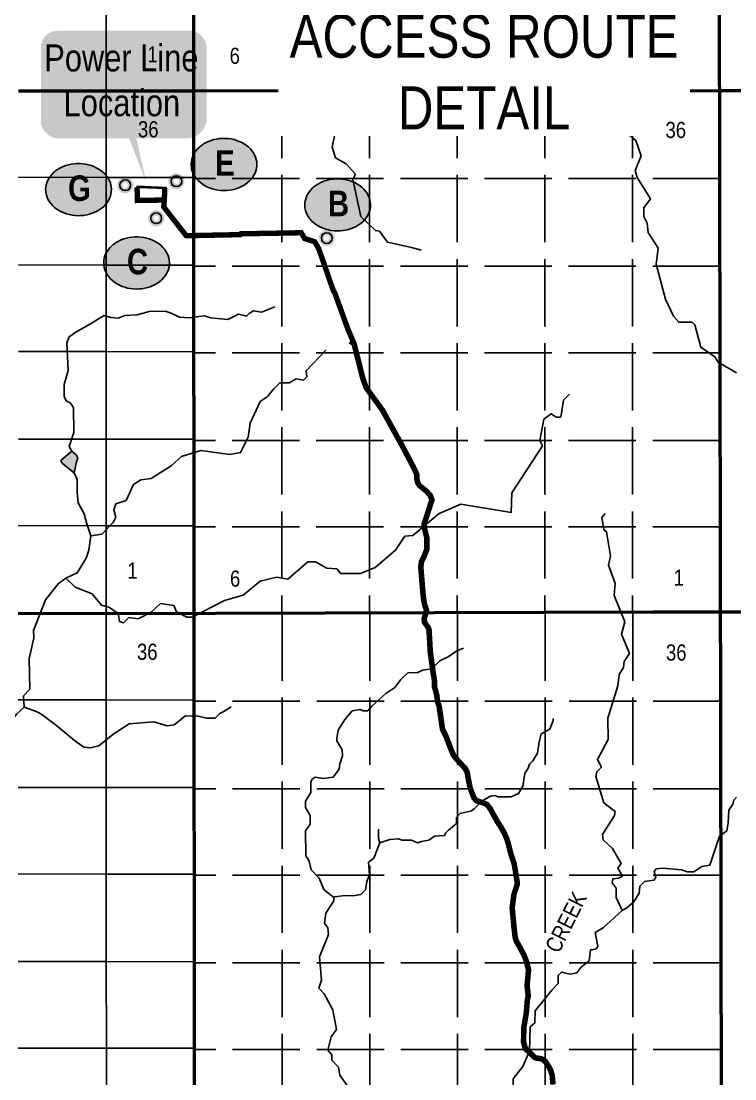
# Model space of a CAD drawing. Extents: x 393752 to 399280, y 6164171 to 6167808.
# Drawn here: x 396929.6 to 397194.8, y 6164679.1 to 6165072.1 of the extents above; entities that cross this region are included whole.
import ezdxf
from ezdxf.enums import TextEntityAlignment as Align

# ---------------------------------------------------------------- set-up
doc = ezdxf.new("R2010")
doc.units = 0
doc.header["$LTSCALE"] = 5
doc.linetypes.add('foc-UNSURVEYED', pattern=[12.5, 10, -2.5])
doc.layers.add('1', color=7, linetype='Continuous', lineweight=50, true_color=0x6e6e6e)
doc.layers.add('2', color=7, linetype='Continuous', true_color=0x6e6e6e)
doc.layers.add('4', color=7, linetype='Continuous', true_color=0x8c8c8c)
for name, color, linetype in [('21', 160, 'Continuous'), ('24', 161, 'Continuous'), ('26', 160, 'Continuous'), ('CG-NOTES', 7, 'Continuous'), ('DETAIL-T', 7, 'Continuous'), ('L-BD', 7, 'Continuous'), ('L-USEC', 7, 'foc-UNSURVEYED'), ('P-PROPOSED', 10, 'Continuous'), ('T-WATER-H', 133, 'Continuous')]:
    doc.layers.add(name, color=color, linetype=linetype)
doc.styles.add('60', font='ARIALN.TTF', dxfattribs={"height": 7.5})
doc.styles.add('80', font='ARIALN.TTF', dxfattribs={"height": 10})
doc.styles.add('80CG', font='ARIALN.TTF', dxfattribs={"height": 10})
doc.styles.add('BOLD', font='ARIALNB.TTF')

# ---------------------------------------------------------------- blocks, each defined once
blk = doc.blocks.new('AA')
at = {"const_width": 4}
blk.add_lwpolyline([(-1, 0, 1), (1, 0, 1)], format="xyb", close=True, dxfattribs=at)
blk.add_circle((0, 0), 2)
blk = doc.blocks.new('Route_Letters')
h = blk.add_hatch(color=255)
h.dxf.hatch_style = 1
edge = h.paths.add_edge_path()
edge.add_ellipse((-0.12, 0.46), major_axis=(-11.97, 0), ratio=0.789318, start_angle=0, end_angle=360)
at = {"color": 5}
blk.add_open_spline([(-12.34, 0.46), (-12.34, -0.25), (-12.24, -0.97), (-11.72, -2.79), (-11.14, -3.88), (-9.56, -5.81), (-8.54, -6.66), (-6.22, -8.02), (-4.9, -8.54), (-2.12, -9.17), (-0.66, -9.3), (2.22, -9.13), (3.64, -8.84), (6.27, -7.89), (7.48, -7.22), (9.54, -5.6), (10.38, -4.64), (11.6, -2.54), (11.97, -1.4), (12.18, 0.91), (12.02, 2.08), (11.2, 4.3), (10.54, 5.35), (8.8, 7.2), (7.72, 7.99), (5.29, 9.24), (3.93, 9.68), (1.11, 10.18), (-0.35, 10.23), (-3.22, 9.91), (-4.61, 9.55), (-7.16, 8.47), (-8.32, 7.75), (-10.24, 6.02), (-11, 5.02), (-12.05, 2.86), (-12.32, 1.7), (-12.34, 0.52), (-12.34, 0.49), (-12.34, 0.46)], degree=3, knots=[0, 0, 0, 0, 0.219529, 0.219529, 0.575727, 0.575727, 0.931924, 0.931924, 1.288121, 1.288121, 1.644318, 1.644318, 2.000515, 2.000515, 2.356712, 2.356712, 2.712909, 2.712909, 3.069107, 3.069107, 3.425304, 3.425304, 3.781501, 3.781501, 4.137698, 4.137698, 4.493895, 4.493895, 4.850092, 4.850092, 5.20629, 5.20629, 5.562487, 5.562487, 5.918684, 5.918684, 6.274881, 6.274881, 6.283185, 6.283185, 6.283185, 6.283185], dxfattribs=at)
at = {"color": 14, "style": 'BOLD'}
blk.add_attdef('A', text='', height=9.5, dxfattribs=at).set_placement((0.22, 0.98), align=Align.MIDDLE)
blk = doc.blocks.new('324324234')
at = {"layer": 'L-USEC', "color": 252, "ltscale": 0.5, "true_color": 0x8c8c8c}
for p, q in [((131.86, 129.36), (-63.75, 129.36)), ((-31.15, 129.36), (-31.15, 0.17)), ((1.45, 129.36), (1.45, 0.17)), ((34.06, 129.36), (34.06, 0.17)), ((66.66, 129.36), (66.66, 0.17)), ((99.26, 129.36), (99.26, 0.17)), ((131.86, 97.16), (-63.75, 97.16)), ((131.86, 64.56), (-63.75, 64.56)), ((131.86, 32.36), (-63.75, 32.36))]:
    blk.add_line(p, q, dxfattribs=at)
at = {"layer": 'L-USEC', "color": 252, "true_color": 0x8c8c8c, "style": '60'}
for s, p in [('6', (-48.49, 13.15)), ('1', (116.51, 13.52))]:
    blk.add_text(s, height=6, rotation=0, dxfattribs=at).set_placement(p, align=Align.MIDDLE)
blk = doc.blocks.new('*U452')
h = blk.add_hatch(color=255)
edge = h.paths.add_edge_path()
edge.add_line((-24, -20), (24, -20))
edge.add_arc((24, -14), 6, 270, 360)
edge.add_line((30, -14), (30, 12.5))
edge.add_arc((24, 12.5), 6, 0, 90)
edge.add_line((24, 18.5), (-24, 18.5))
edge.add_arc((-24, 12.5), 6, 90, 180)
edge.add_line((-30, 12.5), (-30, -14))
edge.add_arc((-24, -14), 6, 180, 270)
at = {"color": 14, "flags": 128}
blk.add_lwpolyline([(-24, -20, 3, 3, 0), (24, -20, 3, 3, 0.414214), (30, -14, 3, 3, 0), (30, 12.5, 3, 0, 0.414214), (24, 18.5, 0, 0, 0), (-24, 18.5, 0, 0, 0.414214), (-30, 12.5, 0, 0, 0), (-30, -14, 0, 3, 0.414214)], format="xyseb", close=True, dxfattribs=at)
at = {"color": 14, "style": '80'}
blk.add_attdef('ENTER_TEXT_001', (-26.85, -4.92), '', height=10, dxfattribs=at)

msp = doc.modelspace()

# ---------------------------------------------------------------- hatches: boundary and pattern name
at = {"layer": 'T-WATER-H'}
h = msp.add_hatch(color=256, dxfattribs=at)
h.dxf.hatch_style = 1
h.paths.add_polyline_path([(396944.643, 6164909.099), (396944.391, 6164908.6), (396945.137, 6164907.598), (396949.372, 6164904.334), (396950.133, 6164908.332), (396950.638, 6164909.83), (396950.142, 6164910.831), (396948.398, 6164912.337)])

# ---------------------------------------------------------------- linework, layer by layer
at = {"color": 14, "flags": 128}
msp.add_lwpolyline([(396976.122, 6165012.119, 0, 4.996, 0), (396966.371, 6165044.085, 0, 0, 0)], format="xyseb", dxfattribs=at)
at = {"layer": '1'}
for p, q in [((397189.868, 6164658.019), (397188.935, 6165175.762)), ((396993.783, 6165046.18), (396993.816, 6165078.728)), ((396928.652, 6165046.263), (396961.217, 6165046.222)), ((396961.217, 6165046.222), (396993.783, 6165046.18)), ((396993.783, 6165046.18), (397189.167, 6165046.325)), ((396993.799, 6165014.021), (396993.783, 6165046.18)), ((397189.167, 6165046.325), (397384.514, 6165046.901)), ((396993.816, 6164981.46), (396993.799, 6165014.021)), ((396993.833, 6164949.301), (396993.816, 6164981.46)), ((396993.85, 6164916.74), (396993.833, 6164949.301)), ((396993.867, 6164884.581), (396993.85, 6164916.74)), ((396993.883, 6164852.02), (396993.867, 6164884.581)), ((396961.219, 6164852.061), (397584.1, 6164853.796)), ((396928.555, 6164852.102), (396961.219, 6164852.061)), ((396993.911, 6164819.868), (396993.883, 6164852.02)), ((396993.94, 6164787.315), (396993.911, 6164819.868)), ((396993.968, 6164755.164), (396993.94, 6164787.315)), ((396993.996, 6164722.61), (396993.968, 6164755.164)), ((396994.024, 6164690.459), (396993.996, 6164722.61)), ((396994.053, 6164657.862), (396994.024, 6164690.459))]:
    msp.add_line(p, q, dxfattribs=at)
at = {"layer": '2'}
for p, q in [((397189.518, 6164852.216), (397189.167, 6165046.325)), ((396993.883, 6164852.02), (397189.518, 6164852.216)), ((397189.518, 6164852.216), (397385.298, 6164852.798)), ((397189.868, 6164658.019), (397189.518, 6164852.216))]:
    msp.add_line(p, q, dxfattribs=at)
at = {"layer": '24'}
for points in [[(397146.06, 6165081.833), (397150.256, 6165071.319), (397150.246, 6165069.07), (397149.236, 6165066.827), (397149.974, 6165064.325), (397149.46, 6165061.329), (397150.942, 6165057.824), (397148.164, 6165051.091), (397151.129, 6165044.331), (397153.863, 6165041.569), (397154.094, 6165037.57), (397152.82, 6165032.079), (397158.044, 6165027.805), (397160.015, 6165022.049), (397157.741, 6165016.562), (397158.479, 6165014.06), (397163.436, 6165006.039), (397160.923, 6165002.803), (397160.908, 6164999.554), (397162.145, 6164997.049), (397162.628, 6164993.549), (397166.346, 6164987.782), (397165.569, 6164981.789), (397169.004, 6164968.777), (397171.971, 6164962.514), (397173.958, 6164960.255), (397178.952, 6164960.231), (397179.946, 6164959.226), (397182.155, 6164950.968), (397187.382, 6164947.443), (397188.621, 6164945.438), (397195.345, 6164941.406)], [(397029.399, 6165076.386), (397030.377, 6165071.885), (397033.597, 6165066.124), (397034.576, 6165061.872), (397038.039, 6165054.611), (397036.029, 6165052.122), (397034.265, 6165048.632), (397034.245, 6165044.385), (397035.22, 6165039.133), (397038.694, 6165034.37), (397046.167, 6165030.088), (397045.146, 6165025.345), (397046.376, 6165021.341), (397050.361, 6165019.074), (397053.84, 6165015.31), (397052.832, 6165013.315), (397055.764, 6164999.558), (397061.234, 6164994.285), (397062.732, 6164994.028), (397065.71, 6164990.016), (397074.691, 6164987.975), (397078.183, 6164986.959)], [(396948.398, 6164912.337), (396947.469, 6164914.084), (396949.242, 6164919.323), (396949.036, 6164928.57), (396947.795, 6164930.325), (396946.3, 6164931.081), (396945.558, 6164932.584), (396945.579, 6164937.082), (396947.102, 6164942.323), (396946.65, 6164952.571), (396947.41, 6164954.817), (396949.916, 6164956.555), (396953.922, 6164958.786), (396960.435, 6164962.756), (396962.929, 6164961.995), (396965.675, 6164961.733), (396968.177, 6164962.721), (396972.674, 6164962.951), (396977.175, 6164964.181), (396983.17, 6164964.404), (396985.414, 6164963.644), (396988.405, 6164962.131), (396992.15, 6164961.864), (396997.648, 6164962.589), (397000.142, 6164961.828), (397006.383, 6164961.3), (397010.388, 6164963.281), (397013.382, 6164962.518), (397014.386, 6164963.513), (397015.889, 6164964.506), (397018.884, 6164963.992), (397023.888, 6164965.969)], [(396955.555, 6164880.812), (396959.555, 6164881.544), (396963.82, 6164885.772), (396964.829, 6164887.767), (396964.092, 6164890.519), (396964.852, 6164892.765), (396968.604, 6164893.997), (396971.379, 6164899.982), (396974.135, 6164901.719), (396977.883, 6164902.202), (396985.398, 6164906.916), (396989.161, 6164910.397), (396996.414, 6164912.614), (397007.146, 6164911.065), (397011.146, 6164911.797), (397013.92, 6164917.532), (397014.694, 6164922.777), (397018.478, 6164930.756), (397020.983, 6164932.494), (397023.495, 6164935.482), (397025.753, 6164937.721), (397029.25, 6164937.705), (397031.754, 6164939.192), (397034.499, 6164938.68), (397035.754, 6164939.924), (397035.515, 6164942.174), (397042.794, 6164949.888)], [(396946.241, 6164865.112), (396949.722, 6164861.848), (396955.954, 6164859.321), (396959.43, 6164855.057), (396962.424, 6164854.294), (396965.66, 6164852.03), (396966.145, 6164849.029), (396967.641, 6164848.522), (396969.649, 6164850.512), (396973.143, 6164849.996), (396977.899, 6164852.473), (396981.411, 6164855.705), (396986.402, 6164854.933), (396987.391, 6164852.679), (396991.128, 6164850.663), (396993.125, 6164850.654), (397005.142, 6164856.845), (397012.145, 6164858.812), (397018.413, 6164864.031), (397024.664, 6164865.501), (397028.656, 6164864.733), (397036.179, 6164871.195), (397038.926, 6164871.183), (397043.161, 6164868.914), (397046.906, 6164868.646), (397048.396, 6164866.89), (397055.638, 6164866.856), (397061.143, 6164869.079), (397068.666, 6164875.541), (397072.187, 6164880.773), (397075.185, 6164881.009), (397084.964, 6164889.21), (397092.972, 6164892.671), (397111.688, 6164889.582), (397111.972, 6164896.828), (397123.293, 6164914.269), (397122.304, 6164916.273), (397123.84, 6164924.263), (397126.597, 6164926.249), (397128.339, 6164924.991), (397130.087, 6164924.982), (397131.116, 6164931.225), (397133.374, 6164933.464)], [(396949.372, 6164904.334), (396950.409, 6164901.826), (396950.387, 6164897.078), (396950.867, 6164893.078), (396953.096, 6164889.07), (396954.078, 6164885.317), (396955.555, 6164880.812)], [(397146.649, 6164889.163), (397145.393, 6164887.669), (397146.121, 6164883.167), (397147.117, 6164882.412), (397148.572, 6164873.408), (397147.806, 6164869.913), (397150.271, 6164863.153), (397150, 6164858.656), (397153.949, 6164848.889), (397152.679, 6164844.397), (397155.642, 6164837.135), (397153.63, 6164834.146), (397153.369, 6164831.898), (397151.859, 6164829.406), (397151.339, 6164825.16), (397147.536, 6164813.183), (397147.748, 6164805.185), (397143.716, 6164797.707), (397145.202, 6164794.951), (397143.445, 6164793.21), (397143.187, 6164791.462), (397146.137, 6164781.702), (397150.367, 6164778.432), (397150.11, 6164776.934), (397145.582, 6164769.959), (397145.822, 6164767.959), (397149.303, 6164764.693), (397152.523, 6164759.18), (397151.266, 6164757.437), (397153, 6164754.43), (397151.498, 6164753.687), (397149.499, 6164753.447), (397149.242, 6164751.949), (397150.731, 6164749.943), (397150.714, 6164746.445), (397152.939, 6164741.686)], [(396946.241, 6164865.112), (396950.496, 6164867.092), (396953.768, 6164872.574), (396954.781, 6164875.568), (396955.555, 6164880.812)], [(396930.781, 6164817.211), (396930.551, 6164821.459), (396932.811, 6164823.947), (396932.614, 6164835.191), (396934.398, 6164842.929), (396934.161, 6164845.678), (396938.711, 6164857.151), (396943.484, 6164863.126), (396946.241, 6164865.112)], [(397045.827, 6164746.453), (397042.095, 6164749.469), (397040.367, 6164753.726), (397037.385, 6164756.738), (397036.651, 6164759.99), (397035.412, 6164761.995), (397035.206, 6164771.242), (397036.966, 6164773.732), (397036.981, 6164776.981), (397035.248, 6164779.988), (397035.258, 6164782.236), (397037.272, 6164785.475), (397037.29, 6164789.473), (397037.795, 6164790.471), (397038.797, 6164791.215), (397041.792, 6164790.701), (397045.54, 6164791.183), (397047.802, 6164794.171), (397048.061, 6164796.169), (397049.074, 6164799.163), (397048.835, 6164801.413), (397046.853, 6164804.671), (397046.857, 6164805.671), (397047.371, 6164808.667), (397049.887, 6164812.653), (397052.65, 6164815.889), (397055.649, 6164816.374), (397056.645, 6164815.87), (397058.394, 6164815.862), (397059.9, 6164817.604), (397065.167, 6164822.327), (397068.424, 6164824.56), (397070.686, 6164827.549), (397073.445, 6164830.035), (397076.692, 6164830.019), (397078.694, 6164831.009), (397082.193, 6164831.492), (397085.204, 6164834.477), (397088.208, 6164835.962), (397091.465, 6164838.196), (397093.967, 6164839.183)], [(396847.673, 6164815.213), (396849.842, 6164812.844), (396852.344, 6164813.831), (396855.577, 6164810.819), (396858.82, 6164810.054), (396876.053, 6164810.223), (396879.548, 6164809.707), (396881.781, 6164806.698), (396884.773, 6164805.685), (396891.015, 6164805.156), (396896.282, 6164809.878), (396902.526, 6164810.098), (396903.521, 6164809.094), (396904.522, 6164809.589), (396905.278, 6164811.085), (396908.03, 6164812.071), (396911.026, 6164811.807), (396914.29, 6164815.539), (396921.249, 6164808.261), (396924.505, 6164810.245), (396928.022, 6164814.725), (396930.781, 6164817.211)], [(396930.781, 6164817.211), (396935.518, 6164815.44), (396937.262, 6164814.432), (396942.737, 6164810.409), (396949.454, 6164804.881), (396952.939, 6164802.366), (396955.435, 6164802.104), (396958.436, 6164802.84), (396963.7, 6164807.063), (396969.713, 6164811.032), (396978.957, 6164811.738), (396983.869, 6164810.3), (396986.444, 6164810.704), (396990.705, 6164813.932), (396995.45, 6164813.91), (396998.443, 6164813.146), (397001.69, 6164813.131), (397003.446, 6164814.872), (397004.948, 6164815.614), (397007.703, 6164817.351)], [(397062.906, 6164766.861), (397066.658, 6164768.092), (397069.656, 6164768.328), (397071.152, 6164767.821), (397074.648, 6164767.804), (397076.891, 6164766.794), (397078.391, 6164767.286), (397081.141, 6164767.773), (397083.146, 6164769.263), (397086.893, 6164769.494), (397087.397, 6164770.491), (397088.401, 6164771.486), (397091.409, 6164773.971), (397091.42, 6164776.22), (397092.676, 6164777.713), (397096.926, 6164778.692), (397097.928, 6164779.437), (397100.939, 6164782.421), (397103.944, 6164784.156), (397105.694, 6164784.397), (397106.69, 6164783.893), (397111.685, 6164783.869), (397114.438, 6164785.105), (397115.949, 6164787.846), (397116.721, 6164792.591), (397117.979, 6164794.584), (397118.486, 6164796.081), (397119.74, 6164797.324), (397121.502, 6164800.065), (397122.021, 6164804.31), (397122.785, 6164807.306), (397126.039, 6164809.039), (397127.304, 6164812.282), (397127.307, 6164813.032)], [(397152.939, 6164741.686), (397154.692, 6164742.677), (397157.2, 6164744.913), (397159.213, 6164748.152), (397159.474, 6164750.65), (397161.231, 6164752.39), (397164.729, 6164752.873), (397165.483, 6164753.869), (397164.745, 6164756.122), (397165.499, 6164757.117), (397167.997, 6164757.355), (397174.987, 6164756.821), (397177.231, 6164756.06), (397179.478, 6164756.049), (397182.484, 6164758.034), (397185.483, 6164758.519), (397189.031, 6164769.246), (397191.787, 6164771.232), (397192.301, 6164774.228), (397192.573, 6164778.975), (397194.082, 6164781.216), (397194.339, 6164782.715), (397195.343, 6164783.709)], [(397062.68, 6164771.86), (397062.429, 6164771.611), (397062.414, 6164768.363), (397062.906, 6164766.861)], [(397045.827, 6164746.453), (397046.078, 6164746.702), (397049.826, 6164747.183), (397052.823, 6164747.169), (397055.822, 6164747.654), (397057.578, 6164749.395), (397058.092, 6164752.391), (397059.103, 6164754.885), (397058.626, 6164759.635), (397060.631, 6164761.125), (397062.906, 6164766.861)], [(397045.827, 6164746.453), (397045.821, 6164745.204), (397042.803, 6164740.72), (397042.286, 6164736.975), (397043.526, 6164735.22), (397043.764, 6164732.72), (397040.478, 6164724.49), (397041.185, 6164715.741), (397040.172, 6164712.747), (397042.161, 6164710.739), (397045.378, 6164704.726), (397046.842, 6164697.473), (397044.831, 6164694.734), (397043.559, 6164689.743), (397045.049, 6164687.986), (397045.039, 6164685.987), (397047.524, 6164683.477), (397048.009, 6164680.476), (397052.474, 6164674.207)], [(397112.42, 6164676.415), (397112.433, 6164679.164), (397115.951, 6164683.644), (397118.475, 6164689.379), (397118.768, 6164698.373), (397120.524, 6164699.864), (397120.545, 6164704.361), (397126.825, 6164712.077), (397129.085, 6164714.565), (397129.099, 6164717.563), (397130.354, 6164718.807), (397133.597, 6164718.041), (397136.096, 6164718.529), (397137.604, 6164720.521), (397140.613, 6164723.005), (397141.131, 6164727), (397143.13, 6164727.24), (397143.884, 6164728.236), (397142.91, 6164733.489), (397145.915, 6164735.223), (397152.939, 6164741.686)]]:
    msp.add_lwpolyline(points, dxfattribs=at)
at = {"layer": '26'}
msp.add_line((396948.398, 6164912.337), (396944.643, 6164909.099), dxfattribs=at)
for points in [[(396949.372, 6164904.334), (396950.133, 6164908.332), (396950.638, 6164909.83), (396950.142, 6164910.831), (396948.398, 6164912.337)], [(396944.643, 6164909.099), (396944.391, 6164908.6), (396945.137, 6164907.598), (396949.372, 6164904.334)]]:
    msp.add_lwpolyline(points, dxfattribs=at)
at = {"layer": '4'}
for p, q in [((396961.217, 6165046.222), (396961.26, 6165078.779)), ((396961.218, 6165014.062), (396961.217, 6165046.222)), ((396961.218, 6165014.062), (396928.636, 6165014.104)), ((396961.218, 6164981.501), (396961.218, 6165014.062)), ((396993.799, 6165014.021), (396961.218, 6165014.062)), ((396928.62, 6164981.543), (396961.218, 6164981.501)), ((396961.218, 6164981.501), (396993.816, 6164981.46)), ((396961.218, 6164949.342), (396961.218, 6164981.501)), ((396928.604, 6164949.383), (396961.218, 6164949.342)), ((396961.218, 6164949.342), (396993.833, 6164949.301)), ((396961.219, 6164916.781), (396961.218, 6164949.342)), ((396928.587, 6164916.822), (396961.219, 6164916.781)), ((396961.219, 6164884.622), (396961.219, 6164916.781)), ((396961.219, 6164916.781), (396993.85, 6164916.74)), ((396928.571, 6164884.663), (396961.219, 6164884.622)), ((396961.219, 6164884.622), (396993.867, 6164884.581)), ((396961.219, 6164852.061), (396961.219, 6164884.622)), ((396961.232, 6164819.909), (396961.219, 6164852.061)), ((396928.553, 6164819.95), (396961.232, 6164819.909)), ((396961.246, 6164787.356), (396961.232, 6164819.909)), ((396961.232, 6164819.909), (396993.911, 6164819.868)), ((396961.246, 6164787.356), (396928.551, 6164787.396)), ((396961.259, 6164755.204), (396961.246, 6164787.356)), ((396993.94, 6164787.315), (396961.246, 6164787.356)), ((396928.549, 6164755.245), (396961.259, 6164755.204)), ((396961.259, 6164755.204), (396993.968, 6164755.164)), ((396961.272, 6164722.651), (396961.259, 6164755.204)), ((396961.272, 6164722.651), (396928.548, 6164722.691)), ((396993.996, 6164722.61), (396961.272, 6164722.651)), ((396961.285, 6164690.499), (396961.272, 6164722.651)), ((396928.546, 6164690.539), (396961.285, 6164690.499)), ((396961.285, 6164690.499), (396994.024, 6164690.459)), ((396961.298, 6164658.482), (396961.285, 6164690.499))]:
    msp.add_line(p, q, dxfattribs=at)
at = {"layer": 'L-USEC', "color": 252, "ltscale": 0.5, "true_color": 0x8c8c8c}
for p, q in [((397026.449, 6165046.208), (397026.449, 6164852.02)), ((397059.015, 6165046.208), (397059.015, 6164852.02)), ((397091.58, 6165046.208), (397091.58, 6164852.02)), ((397124.146, 6165046.208), (397124.146, 6164852.02)), ((397156.712, 6165046.208), (397156.712, 6164852.02)), ((397189.278, 6165013.642), (396993.883, 6165013.642)), ((397189.278, 6164981.076), (396993.883, 6164981.076)), ((397189.278, 6164948.913), (396993.883, 6164948.913)), ((397189.278, 6164916.347), (396993.883, 6164916.347)), ((397189.278, 6164884.183), (396993.883, 6164884.183)), ((397026.618, 6164852.05), (397026.618, 6164657.862)), ((397059.184, 6164852.05), (397059.184, 6164657.862)), ((397091.75, 6164852.05), (397091.75, 6164657.862)), ((397124.315, 6164852.05), (397124.315, 6164657.862)), ((397156.881, 6164852.05), (397156.881, 6164657.862)), ((397189.447, 6164819.484), (396994.053, 6164819.484)), ((397189.447, 6164786.919), (396994.053, 6164786.919)), ((397189.447, 6164754.755), (396994.053, 6164754.755)), ((397189.447, 6164722.189), (396994.053, 6164722.189)), ((397189.447, 6164690.026), (396994.053, 6164690.026))]:
    msp.add_line(p, q, dxfattribs=at)
at = {"layer": 'P-PROPOSED', "color": 90, "const_width": 1.999, "flags": 128}
for points in [[(397053.349, 6164952.18), (397051.145, 6164957.398), (397050.017, 6164960.421), (397046.095, 6164971.253), (397045.671, 6164971.873), (397044.105, 6164976.218), (397042.297, 6164981.556), (397040.18, 6164987.551), (397038.746, 6164990.106), (397034.949, 6164991.352), (397033.685, 6164993.491), (397011.254, 6164993.093), (397011.006, 6164992.789), (396990.945, 6164992.388), (396984.299, 6165000.915), (396982.601, 6165003.117), (396982.806, 6165005.646), (396972.837, 6165005.491), (396972.688, 6165010.381)], [(396982.806, 6165005.646), (396983.01, 6165010.167)], [(397051.895, 6164953.272), (397052.909, 6164952.488), (397053.273, 6164952.201), (397056.568, 6164939.228), (397057.775, 6164935.933), (397063.249, 6164928.347), (397063.615, 6164927.934), (397071.082, 6164914.453), (397075.086, 6164906.866), (397076.301, 6164904.307), (397076.603, 6164903.536), (397076.559, 6164902.201), (397076.941, 6164900.584), (397077.584, 6164899.545), (397080.136, 6164897.494), (397081.577, 6164895.904), (397082.194, 6164894.25), (397080.245, 6164888.165), (397079.326, 6164885.437), (397079.321, 6164884.169), (397080.322, 6164880.048), (397080.284, 6164875.802), (397079.105, 6164872.836), (397078.357, 6164871.435), (397078.049, 6164869.374), (397078.944, 6164858.618), (397079.402, 6164855.609), (397080.192, 6164853.277), (397079.337, 6164850.098), (397079.452, 6164848.73), (397080.756, 6164846.89), (397081.126, 6164845.885), (397081.587, 6164837.731), (397082.092, 6164834.122), (397082.638, 6164829.967), (397083.103, 6164827.416), (397083.183, 6164824.676), (397083.978, 6164821.774), (397084.347, 6164819.014), (397084.923, 6164817.292), (397086.149, 6164808.884), (397087.42, 6164806.386), (397089.475, 6164801.003), (397090.227, 6164799.365), (397091.069, 6164798.195), (397094.556, 6164794.45), (397095.32, 6164792.912), (397095.754, 6164790.302), (397096.4, 6164787.143), (397097.784, 6164783.535), (397098.741, 6164782.441), (397101.827, 6164781.436), (397102.652, 6164780.981), (397103.685, 6164779.74), (397106.384, 6164774.881), (397108.234, 6164772.006), (397109.169, 6164770.174), (397110.081, 6164768.163), (397110.612, 6164766.349), (397111.201, 6164763.929), (397111.691, 6164762.11), (397112.757, 6164758.957), (397113.895, 6164752.136), (397113.923, 6164751.422), (397112.701, 6164747.685), (397112.003, 6164742.696), (397112.655, 6164735.797), (397113.148, 6164731.533), (397113.48, 6164730.462), (397116.35, 6164725.204), (397117.223, 6164722.97), (397118.104, 6164719.635), (397117.551, 6164713.67), (397118, 6164709.877), (397117.655, 6164708.418), (397117.292, 6164703.835), (397116.328, 6164698.065), (397116.294, 6164694.395), (397116.218, 6164692.909), (397116.885, 6164690.404), (397120.199, 6164687.167), (397120.927, 6164686.815), (397122.807, 6164686.542), (397123.675, 6164686.102), (397124.249, 6164685.599), (397125.884, 6164683.154), (397126.39, 6164682.057), (397126.902, 6164680.29), (397127.192, 6164676.975)], [(397051.984, 6164953.241), (397052.997, 6164952.458), (397053.361, 6164952.171), (397056.655, 6164939.202), (397057.862, 6164935.908), (397063.333, 6164928.326), (397063.699, 6164927.912), (397071.164, 6164914.437), (397075.166, 6164906.852), (397076.381, 6164904.294), (397076.683, 6164903.524), (397076.639, 6164902.189), (397077.02, 6164900.573), (397077.664, 6164899.535), (397080.215, 6164897.484), (397081.655, 6164895.895), (397082.272, 6164894.241), (397080.324, 6164888.159), (397079.405, 6164885.431), (397079.4, 6164884.164), (397080.4, 6164880.044), (397080.362, 6164875.8), (397079.184, 6164872.835), (397078.436, 6164871.435), (397078.128, 6164869.374), (397079.023, 6164858.622), (397079.481, 6164855.614), (397080.27, 6164853.283), (397079.416, 6164850.106), (397079.531, 6164848.738), (397080.835, 6164846.899), (397081.204, 6164845.894), (397081.665, 6164837.743), (397082.17, 6164834.135), (397082.716, 6164829.981), (397083.18, 6164827.432), (397083.261, 6164824.692), (397084.055, 6164821.792), (397084.424, 6164819.032), (397085, 6164817.311), (397086.226, 6164808.906), (397087.496, 6164806.41), (397089.55, 6164801.029), (397090.302, 6164799.391), (397091.144, 6164798.221), (397094.629, 6164794.478), (397095.393, 6164792.94), (397095.827, 6164790.331), (397096.473, 6164787.173), (397097.856, 6164783.567), (397098.813, 6164782.473), (397101.897, 6164781.469), (397102.722, 6164781.014), (397103.755, 6164779.773), (397106.453, 6164774.916), (397108.302, 6164772.042), (397109.237, 6164770.21), (397110.148, 6164768.2), (397110.679, 6164766.387), (397111.268, 6164763.968), (397111.758, 6164762.15), (397112.823, 6164758.997), (397113.961, 6164752.179), (397113.989, 6164751.466), (397112.768, 6164747.73), (397112.069, 6164742.742), (397112.722, 6164735.847), (397113.215, 6164731.584), (397113.546, 6164730.513), (397116.415, 6164725.257), (397117.288, 6164723.024), (397118.168, 6164719.69), (397117.616, 6164713.727), (397118.064, 6164709.935), (397117.72, 6164708.477), (397117.357, 6164703.896), (397116.393, 6164698.128), (397116.359, 6164694.46), (397116.283, 6164692.974), (397116.95, 6164690.47), (397120.263, 6164687.234), (397120.99, 6164686.883), (397122.869, 6164686.61), (397123.737, 6164686.169), (397124.311, 6164685.667), (397125.946, 6164683.222), (397126.452, 6164682.126), (397126.963, 6164680.359), (397127.253, 6164677.046)]]:
    msp.add_lwpolyline(points, dxfattribs=at)
at = {"layer": 'P-PROPOSED', "flags": 128}
msp.add_lwpolyline([(396972.777, 6165010.342), (396983.44, 6165009.926), (396983.455, 6165010.326), (396972.777, 6165010.742)], close=True, dxfattribs=at)

# ---------------------------------------------------------------- block references
ref = msp.add_blockref('*U452', (396967.059, 6165050.039), dxfattribs=dict(xscale=1.000004915795999, yscale=1.000004915795999, zscale=1.000004915795999))
ref.add_attrib('ENTER_TEXT_001', 'Power Line', (396938.215, 6165053.454), dxfattribs={"color": 14, "height": 10, "style": '80'})
ref.add_attrib('ENTER_TEXT_002', 'Location', (396945.395, 6165036.787), dxfattribs={"color": 14, "height": 10, "style": '80'})
at = {"layer": 'CG-NOTES', "xscale": 0.9989130480439619, "yscale": 0.9989130480439619, "zscale": 0.9989130480439619}
for p, values in [((397005.116, 6165018.418), {'A': 'E'}), ((396951.055, 6165009.064), {'A': 'G'}), ((397047.314, 6165003.372), {'A': 'B'}), ((396972.633, 6164981.799), {'A': 'C'})]:
    msp.add_blockref('Route_Letters', p, dxfattribs=at).add_auto_attribs(values)
for p in [(396987.311, 6165012.62), (396968.299, 6165011.127), (396979.804, 6164998.88), (397043.166, 6164991.516)]:
    msp.add_blockref('AA', p, dxfattribs=at)
at = {"layer": 'L-BD', "xscale": 0.9989130480439619, "yscale": 0.9989130480439619, "zscale": 0.9989130480439619}
msp.add_blockref('324324234', (397057.409, 6165046.114), dxfattribs=at)

# ---------------------------------------------------------------- texts
at = {"layer": '21', "style": '80'}
msp.add_text('CREEK', height=5.9957, rotation=63.36503, dxfattribs=at).set_placement((397129.392, 6164725.396))
at = {"layer": 'L-USEC', "color": 252, "true_color": 0x8c8c8c, "style": '60'}
for s, height, p in [('1', 5.996, (396978.453, 6165059.774)), ('36', 5.9957, (396976.844, 6165031.935)), ('36', 5.9957, (397172.828, 6165031.69)), ('1', 5.996, (396970.961, 6164867.979)), ('6', 5.996, (397009.122, 6164864.992)), ('1', 5.996, (397173.943, 6164865.364)), ('36', 5.9957, (396976.474, 6164837.806)), ('36', 5.9957, (397172.998, 6164837.532))]:
    msp.add_text(s, height=height, rotation=0, dxfattribs=at).set_placement(p, align=Align.MIDDLE)

# ---------------------------------------------------------------- next in the draw order: texts
at = {"layer": 'DETAIL-T', "color": 3, "insert": (397101.623, 6165066.534), "char_height": 15.99424, "width": 148.14711, "attachment_point": 5, "style": '80CG', "bg_fill": 3, "box_fill_scale": 1.15, "bg_fill_color": 256, "bg_fill_true_color": 256, "bg_fill_transparency": 0}
msp.add_mtext('SEE\\PACCESS ROUTE\\PDETAIL', dxfattribs=at)

doc.saveas('drawing.dxf')
